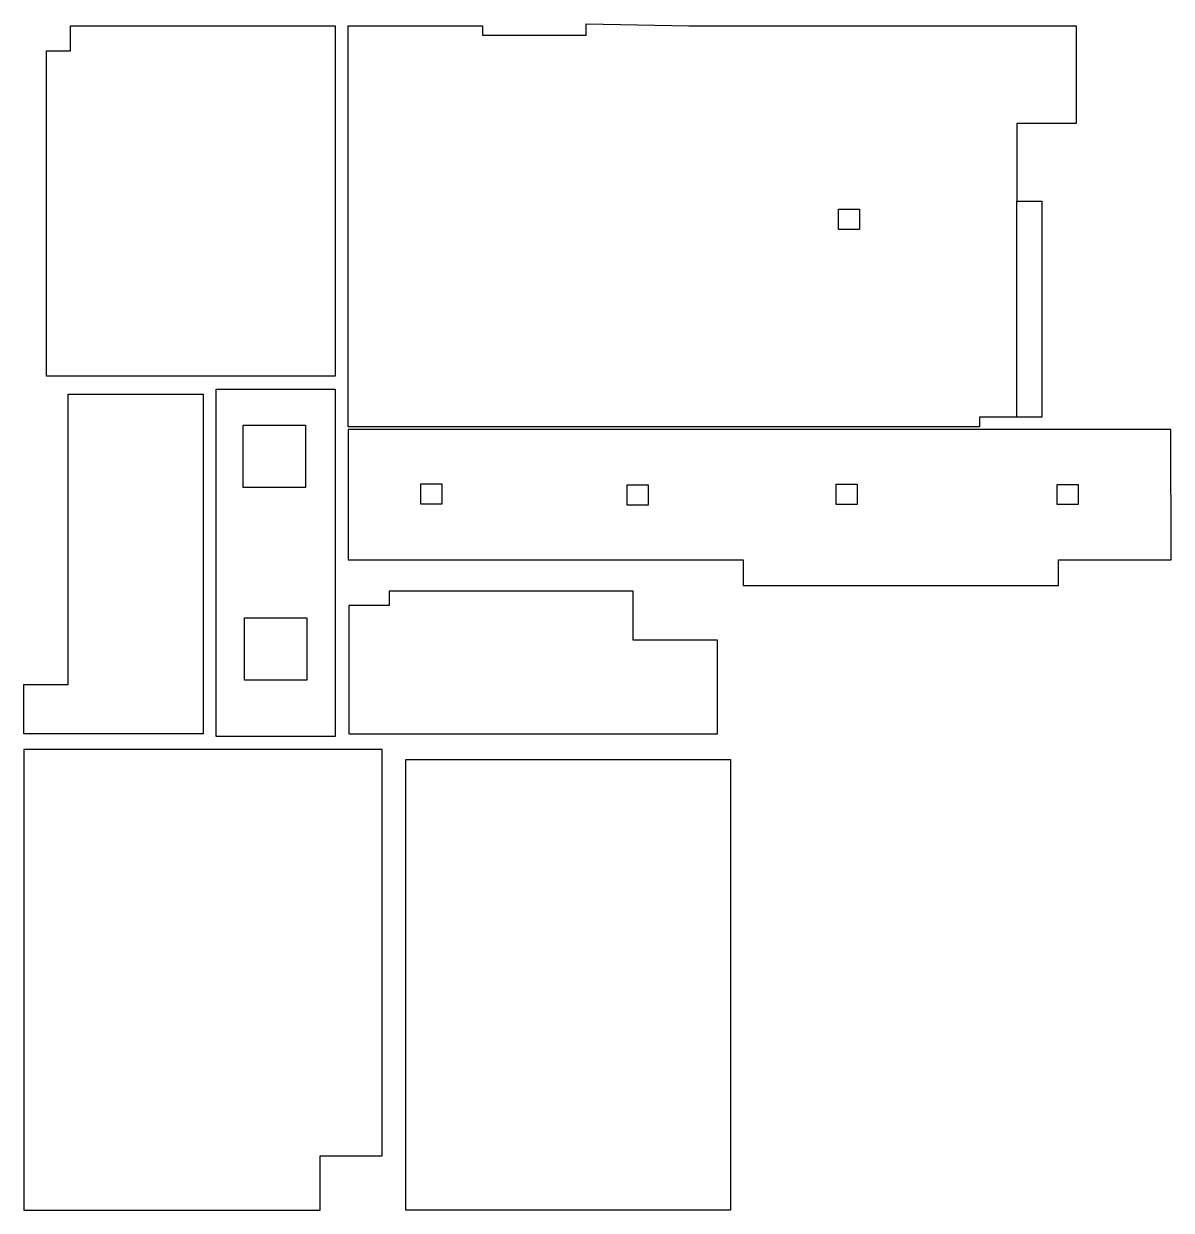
# Model space of a CAD drawing. Header units: metres. Extents: x 2709.9 to 2721, y 1016.3 to 1027.7.
import ezdxf

# ---------------------------------------------------------------- set-up
doc = ezdxf.new("R2010")
doc.units = ezdxf.units.M
doc.layers.add('AREE LEONARDO', color=5, linetype='Continuous')

msp = doc.modelspace()

# ---------------------------------------------------------------- linework, layer by layer
at = {"layer": 'AREE LEONARDO'}
for points in [[(2710.364, 1027.679), (2712.914, 1027.679), (2712.914, 1024.305), (2710.134, 1024.305), (2710.134, 1027.439), (2710.364, 1027.439), (2710.364, 1027.679)], [(2713.039, 1027.679), (2714.334, 1027.679), (2714.334, 1027.59), (2715.334, 1027.59), (2715.334, 1027.699), (2716.324, 1027.679), (2720.054, 1027.679), (2720.054, 1026.739), (2719.484, 1026.739), (2719.484, 1025.989), (2719.724, 1025.989), (2719.724, 1023.909), (2719.124, 1023.909), (2719.124, 1023.815), (2713.039, 1023.815), (2713.039, 1027.679)], [(2711.769, 1024.18), (2712.914, 1024.18), (2712.914, 1020.834), (2711.769, 1020.834)], [(2713.039, 1022.534), (2716.848, 1022.534), (2716.848, 1022.287), (2719.886, 1022.287), (2719.886, 1022.534), (2720.972, 1022.534), (2720.967, 1023.789), (2713.039, 1023.789), (2713.039, 1022.534)], [(2709.914, 1020.709), (2709.914, 1016.269), (2712.77, 1016.269), (2712.77, 1016.794), (2713.369, 1016.794), (2713.369, 1020.709), (2709.914, 1020.709)], [(2713.595, 1020.61), (2716.724, 1020.61), (2716.724, 1016.269), (2713.595, 1016.269)]]:
    msp.add_lwpolyline(points, close=True, dxfattribs=at)
at = {"layer": 'AREE LEONARDO', "color": 2}
for points in [[(2719.724, 1023.909), (2719.484, 1023.909), (2719.484, 1025.989), (2719.724, 1025.989)], [(2717.967, 1025.717), (2717.764, 1025.717), (2717.764, 1025.913), (2717.967, 1025.913)], [(2713.943, 1023.071), (2713.74, 1023.071), (2713.74, 1023.267), (2713.943, 1023.267)], [(2715.932, 1023.063), (2715.728, 1023.063), (2715.728, 1023.259), (2715.932, 1023.259)], [(2717.945, 1023.068), (2717.742, 1023.068), (2717.742, 1023.264), (2717.945, 1023.264)], [(2720.074, 1023.067), (2719.871, 1023.067), (2719.871, 1023.262), (2720.074, 1023.262)]]:
    msp.add_lwpolyline(points, close=True, dxfattribs=at)
at = {"layer": 'AREE LEONARDO', "color": 3}
for points in [[(2710.344, 1024.13), (2711.644, 1024.13), (2711.644, 1020.859), (2709.914, 1020.859), (2709.914, 1021.334), (2710.344, 1021.334), (2710.344, 1024.13)], [(2713.046, 1022.096), (2713.046, 1020.86), (2716.599, 1020.86), (2716.599, 1021.76), (2715.787, 1021.76), (2715.787, 1022.234), (2713.436, 1022.234), (2713.436, 1022.096), (2713.046, 1022.096)]]:
    msp.add_lwpolyline(points, close=True, dxfattribs=at)
at = {"layer": 'AREE LEONARDO', "color": 1}
for points in [[(2712.03, 1023.831), (2712.63, 1023.831), (2712.63, 1023.231), (2712.03, 1023.231)], [(2712.042, 1021.975), (2712.642, 1021.975), (2712.642, 1021.375), (2712.042, 1021.375)]]:
    msp.add_lwpolyline(points, close=True, dxfattribs=at)

doc.saveas('drawing.dxf')
